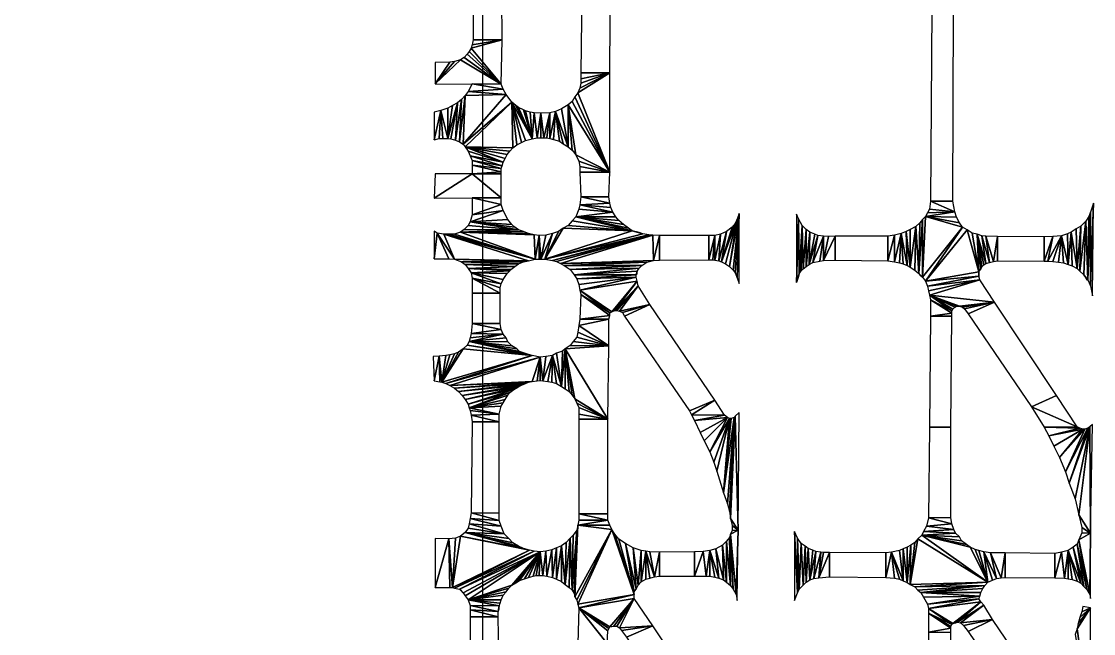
# Model space of a CAD drawing. Extents: x -35426928 to -35396732, y 11996534 to 12011444.
# Drawn here: x -35410660 to -35406244, y 12005782 to 12008304 of the extents above; entities that cross this region are included whole.
import ezdxf

# ---------------------------------------------------------------- set-up
doc = ezdxf.new("R2010")
doc.units = 0

msp = doc.modelspace()

# ---------------------------------------------------------------- linework, layer by layer
at = {"layer": 'mg_to_dxf', "color": 52}
for points in [[(-35408760.1, 12008976.7), (-35414029.9, 12008976.7), (-35414029.9, 12000583), (-35408760.1, 12000583)], [(-35408796, 12008749), (-35408800, 12008228), (-35408680, 12008228), (-35408684, 12008749)], [(-35408348, 12008757), (-35408356, 12008092), (-35408236, 12008092), (-35408232, 12008755)], [(-35406908, 12008753), (-35406916, 12007564), (-35406824, 12007564), (-35406820, 12008753)], [(-35408684, 12008046), (-35408684, 12008046), (-35408680, 12008228), (-35408808, 12008194)], [(-35408808, 12008194), (-35408808, 12008194), (-35408680, 12008228), (-35408804, 12008207)], [(-35408804, 12008207), (-35408804, 12008207), (-35408680, 12008228), (-35408800, 12008228)], [(-35408684, 12008046), (-35408684, 12008046), (-35408824, 12008169), (-35408836, 12008156)], [(-35408684, 12008046), (-35408684, 12008046), (-35408816, 12008180), (-35408824, 12008169)], [(-35408684, 12008046), (-35408684, 12008046), (-35408808, 12008194), (-35408816, 12008180)], [(-35408956, 12008047), (-35408956, 12008047), (-35408852, 12008146), (-35408876, 12008139)], [(-35408956, 12008047), (-35408956, 12008047), (-35408684, 12008046), (-35408852, 12008146)], [(-35408896, 12008136), (-35408896, 12008136), (-35408956, 12008047), (-35408876, 12008139)], [(-35408896, 12008136), (-35408896, 12008136), (-35408956, 12008135), (-35408956, 12008047)], [(-35408852, 12008146), (-35408852, 12008146), (-35408684, 12008046), (-35408836, 12008156)], [(-35408236, 12007683), (-35408236, 12007683), (-35408236, 12008092), (-35408368, 12008010)], [(-35408368, 12008010), (-35408368, 12008010), (-35408236, 12008092), (-35408360, 12008029)], [(-35408360, 12008029), (-35408360, 12008029), (-35408236, 12008092), (-35408356, 12008050)], [(-35408356, 12008067), (-35408356, 12008067), (-35408236, 12008092), (-35408356, 12008092)], [(-35408356, 12008050), (-35408356, 12008050), (-35408236, 12008092), (-35408356, 12008067)], [(-35408676, 12008025), (-35408676, 12008025), (-35408804, 12008047), (-35408820, 12008015)], [(-35408676, 12008025), (-35408676, 12008025), (-35408684, 12008046), (-35408804, 12008047)], [(-35408856, 12007808), (-35408856, 12007808), (-35408840, 12007798), (-35408832, 12007999)], [(-35408848, 12007982), (-35408848, 12007982), (-35408856, 12007808), (-35408832, 12007999)], [(-35408840, 12007798), (-35408840, 12007798), (-35408640, 12007972), (-35408664, 12008003)], [(-35408840, 12007798), (-35408840, 12007798), (-35408664, 12008003), (-35408832, 12007999)], [(-35408832, 12007999), (-35408832, 12007999), (-35408664, 12008003), (-35408820, 12008015)], [(-35408664, 12008003), (-35408664, 12008003), (-35408676, 12008025), (-35408820, 12008015)], [(-35408236, 12007683), (-35408236, 12007683), (-35408380, 12007993), (-35408392, 12007974)], [(-35408236, 12007683), (-35408236, 12007683), (-35408368, 12008010), (-35408380, 12007993)], [(-35408904, 12007822), (-35408904, 12007822), (-35408904, 12007946), (-35408932, 12007937)], [(-35408904, 12007822), (-35408904, 12007822), (-35408864, 12007969), (-35408884, 12007957)], [(-35408904, 12007822), (-35408904, 12007822), (-35408892, 12007821), (-35408864, 12007969)], [(-35408904, 12007822), (-35408904, 12007822), (-35408884, 12007957), (-35408904, 12007946)], [(-35408892, 12007821), (-35408892, 12007821), (-35408872, 12007815), (-35408864, 12007969)], [(-35408872, 12007815), (-35408872, 12007815), (-35408856, 12007808), (-35408848, 12007982)], [(-35408864, 12007969), (-35408864, 12007969), (-35408872, 12007815), (-35408848, 12007982)], [(-35408640, 12007972), (-35408640, 12007972), (-35408840, 12007798), (-35408832, 12007787)], [(-35408640, 12007972), (-35408640, 12007972), (-35408832, 12007787), (-35408636, 12007783)], [(-35408624, 12007957), (-35408624, 12007957), (-35408640, 12007972), (-35408556, 12007821)], [(-35408556, 12007821), (-35408556, 12007821), (-35408640, 12007972)], [(-35408640, 12007972), (-35408640, 12007972), (-35408584, 12007814), (-35408556, 12007821)], [(-35408640, 12007972), (-35408640, 12007972), (-35408600, 12007805), (-35408584, 12007814)], [(-35408640, 12007972), (-35408640, 12007972), (-35408620, 12007795), (-35408600, 12007805)], [(-35408640, 12007972), (-35408640, 12007972), (-35408636, 12007783), (-35408620, 12007795)], [(-35408556, 12007821), (-35408556, 12007821), (-35408612, 12007949), (-35408624, 12007957)], [(-35408556, 12007821), (-35408556, 12007821), (-35408592, 12007940), (-35408612, 12007949)], [(-35408408, 12007788), (-35408408, 12007788), (-35408436, 12007944), (-35408460, 12007933)], [(-35408408, 12007788), (-35408408, 12007788), (-35408408, 12007960), (-35408436, 12007944)], [(-35408236, 12007683), (-35408236, 12007683), (-35408392, 12007974), (-35408408, 12007960)], [(-35408236, 12007683), (-35408236, 12007683), (-35408408, 12007960), (-35408376, 12007754)], [(-35408376, 12007754), (-35408376, 12007754), (-35408408, 12007960), (-35408392, 12007773)], [(-35408392, 12007773), (-35408392, 12007773), (-35408408, 12007960), (-35408408, 12007788)], [(-35408932, 12007937), (-35408932, 12007937), (-35408960, 12007930), (-35408960, 12007816)], [(-35408932, 12007937), (-35408932, 12007937), (-35408960, 12007816), (-35408940, 12007822)], [(-35408924, 12007822), (-35408924, 12007822), (-35408932, 12007937), (-35408940, 12007822)], [(-35408904, 12007822), (-35408904, 12007822), (-35408932, 12007937), (-35408924, 12007822)], [(-35408556, 12007821), (-35408556, 12007821), (-35408584, 12007936), (-35408592, 12007940)], [(-35408556, 12007821), (-35408556, 12007821), (-35408564, 12007930), (-35408584, 12007936)], [(-35408556, 12007821), (-35408556, 12007821), (-35408548, 12007928), (-35408564, 12007930)], [(-35408556, 12007821), (-35408556, 12007821), (-35408536, 12007825), (-35408548, 12007928)], [(-35408536, 12007825), (-35408536, 12007825), (-35408520, 12007926), (-35408548, 12007928)], [(-35408536, 12007825), (-35408536, 12007825), (-35408520, 12007825), (-35408520, 12007926)], [(-35408484, 12007928), (-35408484, 12007928), (-35408520, 12007926), (-35408508, 12007825)], [(-35408508, 12007825), (-35408508, 12007825), (-35408520, 12007926), (-35408520, 12007825)], [(-35408496, 12007825), (-35408496, 12007825), (-35408484, 12007928), (-35408508, 12007825)], [(-35408484, 12007822), (-35408484, 12007822), (-35408484, 12007928), (-35408496, 12007825)], [(-35408460, 12007933), (-35408460, 12007933), (-35408484, 12007822), (-35408468, 12007818)], [(-35408460, 12007933), (-35408460, 12007933), (-35408484, 12007928), (-35408484, 12007822)], [(-35408460, 12007933), (-35408460, 12007933), (-35408468, 12007818), (-35408444, 12007811)], [(-35408408, 12007788), (-35408408, 12007788), (-35408460, 12007933), (-35408428, 12007800)], [(-35408460, 12007933), (-35408460, 12007933), (-35408444, 12007811), (-35408428, 12007800)], [(-35408648, 12007770), (-35408648, 12007770), (-35408636, 12007783), (-35408832, 12007787)], [(-35408660, 12007756), (-35408660, 12007756), (-35408648, 12007770), (-35408832, 12007787)], [(-35408668, 12007740), (-35408668, 12007740), (-35408660, 12007756), (-35408832, 12007787)], [(-35408676, 12007724), (-35408676, 12007724), (-35408668, 12007740), (-35408832, 12007787)], [(-35408820, 12007770), (-35408820, 12007770), (-35408676, 12007724), (-35408832, 12007787)], [(-35408812, 12007750), (-35408812, 12007750), (-35408676, 12007724), (-35408820, 12007770)], [(-35408680, 12007709), (-35408680, 12007709), (-35408812, 12007750), (-35408804, 12007731)], [(-35408680, 12007709), (-35408680, 12007709), (-35408676, 12007724), (-35408812, 12007750)], [(-35408680, 12007709), (-35408680, 12007709), (-35408804, 12007731), (-35408684, 12007698)], [(-35408804, 12007731), (-35408804, 12007731), (-35408804, 12007712), (-35408684, 12007698)], [(-35408236, 12007683), (-35408236, 12007683), (-35408376, 12007754), (-35408364, 12007729)], [(-35408360, 12007706), (-35408360, 12007706), (-35408236, 12007683), (-35408364, 12007729)], [(-35408684, 12007698), (-35408684, 12007698), (-35408804, 12007712), (-35408684, 12007685)], [(-35408804, 12007712), (-35408804, 12007712), (-35408804, 12007676), (-35408684, 12007685)], [(-35408684, 12007685), (-35408684, 12007685), (-35408804, 12007676), (-35408684, 12007676)], [(-35408360, 12007706), (-35408360, 12007706), (-35408360, 12007683), (-35408236, 12007683)], [(-35408360, 12007683), (-35408356, 12007582), (-35408240, 12007581), (-35408236, 12007683)], [(-35408804, 12007676), (-35408804, 12007676), (-35408956, 12007676), (-35408960, 12007576)], [(-35408804, 12007676), (-35408804, 12007676), (-35408960, 12007576), (-35408684, 12007577)], [(-35408804, 12007676), (-35408804, 12007676), (-35408684, 12007577), (-35408684, 12007676)], [(-35408684, 12007550), (-35408684, 12007550), (-35408684, 12007577), (-35408804, 12007577)], [(-35408684, 12007550), (-35408684, 12007550), (-35408804, 12007577), (-35408804, 12007507)], [(-35408676, 12007525), (-35408676, 12007525), (-35408684, 12007550), (-35408804, 12007507)], [(-35408224, 12007518), (-35408224, 12007518), (-35408360, 12007548), (-35408364, 12007531)], [(-35408236, 12007556), (-35408236, 12007556), (-35408356, 12007582), (-35408360, 12007548)], [(-35408232, 12007538), (-35408232, 12007538), (-35408236, 12007556), (-35408360, 12007548)], [(-35408224, 12007518), (-35408224, 12007518), (-35408232, 12007538), (-35408360, 12007548)], [(-35408236, 12007556), (-35408236, 12007556), (-35408240, 12007581), (-35408356, 12007582)], [(-35406816, 12007520), (-35406816, 12007520), (-35406916, 12007564), (-35406920, 12007531)], [(-35406816, 12007520), (-35406816, 12007520), (-35406824, 12007564), (-35406916, 12007564)], [(-35406256, 12007215), (-35406256, 12007215), (-35406248, 12007173), (-35406244, 12007556)], [(-35406256, 12007215), (-35406256, 12007215), (-35406244, 12007556), (-35406256, 12007518)], [(-35408656, 12007488), (-35408656, 12007488), (-35408676, 12007525), (-35408812, 12007479)], [(-35408676, 12007525), (-35408676, 12007525), (-35408804, 12007507), (-35408812, 12007479)], [(-35408224, 12007518), (-35408224, 12007518), (-35408364, 12007531), (-35408376, 12007499)], [(-35408212, 12007499), (-35408212, 12007499), (-35408224, 12007518), (-35408376, 12007499)], [(-35407704, 12007513), (-35407704, 12007513), (-35407712, 12007489), (-35407744, 12007294)], [(-35407704, 12007513), (-35407704, 12007513), (-35407744, 12007294), (-35407728, 12007280)], [(-35407704, 12007513), (-35407704, 12007513), (-35407728, 12007280), (-35407720, 12007268)], [(-35407712, 12007248), (-35407712, 12007248), (-35407704, 12007513), (-35407720, 12007268)], [(-35407712, 12007248), (-35407712, 12007248), (-35407704, 12007225), (-35407704, 12007513)], [(-35407460, 12007491), (-35407460, 12007491), (-35407468, 12007510), (-35407468, 12007229)], [(-35406936, 12007500), (-35406936, 12007500), (-35406808, 12007498), (-35406816, 12007520)], [(-35406936, 12007500), (-35406936, 12007500), (-35406816, 12007520), (-35406928, 12007516)], [(-35406928, 12007516), (-35406928, 12007516), (-35406816, 12007520), (-35406920, 12007531)], [(-35406268, 12007240), (-35406268, 12007240), (-35406256, 12007215), (-35406256, 12007518)], [(-35406268, 12007240), (-35406268, 12007240), (-35406256, 12007518), (-35406264, 12007500)], [(-35408612, 12007445), (-35408612, 12007445), (-35408820, 12007463), (-35408836, 12007447)], [(-35408612, 12007445), (-35408612, 12007445), (-35408812, 12007479), (-35408820, 12007463)], [(-35408640, 12007468), (-35408640, 12007468), (-35408656, 12007488), (-35408812, 12007479)], [(-35408612, 12007445), (-35408612, 12007445), (-35408628, 12007456), (-35408812, 12007479)], [(-35408628, 12007456), (-35408628, 12007456), (-35408640, 12007468), (-35408812, 12007479)], [(-35408428, 12007452), (-35408428, 12007452), (-35408144, 12007442), (-35408408, 12007464)], [(-35408144, 12007442), (-35408144, 12007442), (-35408392, 12007482), (-35408408, 12007464)], [(-35408144, 12007442), (-35408144, 12007442), (-35408376, 12007499), (-35408392, 12007482)], [(-35408144, 12007442), (-35408144, 12007442), (-35408160, 12007452), (-35408376, 12007499)], [(-35408160, 12007452), (-35408160, 12007452), (-35408180, 12007467), (-35408376, 12007499)], [(-35408180, 12007467), (-35408180, 12007467), (-35408200, 12007484), (-35408376, 12007499)], [(-35408200, 12007484), (-35408200, 12007484), (-35408212, 12007499), (-35408376, 12007499)], [(-35407712, 12007489), (-35407712, 12007489), (-35407720, 12007472), (-35407776, 12007314)], [(-35407712, 12007489), (-35407712, 12007489), (-35407776, 12007314), (-35407760, 12007305)], [(-35407720, 12007472), (-35407720, 12007472), (-35407732, 12007456), (-35407776, 12007314)], [(-35407712, 12007489), (-35407712, 12007489), (-35407760, 12007305), (-35407744, 12007294)], [(-35407460, 12007491), (-35407460, 12007491), (-35407468, 12007229), (-35407456, 12007264)], [(-35407444, 12007463), (-35407444, 12007463), (-35407460, 12007491), (-35407456, 12007264)], [(-35407444, 12007463), (-35407444, 12007463), (-35407456, 12007264), (-35407448, 12007276)], [(-35407440, 12007285), (-35407440, 12007285), (-35407444, 12007463), (-35407448, 12007276)], [(-35407428, 12007447), (-35407428, 12007447), (-35407444, 12007463), (-35407440, 12007285)], [(-35407000, 12007292), (-35407000, 12007292), (-35406980, 12007280), (-35406976, 12007459)], [(-35407000, 12007292), (-35407000, 12007292), (-35406976, 12007459), (-35407000, 12007447)], [(-35406980, 12007280), (-35406980, 12007280), (-35406964, 12007266), (-35406976, 12007459)], [(-35406976, 12007459), (-35406976, 12007459), (-35406964, 12007266), (-35406960, 12007474)], [(-35406960, 12007474), (-35406960, 12007474), (-35406964, 12007266), (-35406948, 12007488)], [(-35406964, 12007266), (-35406964, 12007266), (-35406948, 12007250), (-35406948, 12007488)], [(-35406948, 12007488), (-35406948, 12007488), (-35406948, 12007250), (-35406936, 12007500)], [(-35406948, 12007250), (-35406948, 12007250), (-35406784, 12007457), (-35406936, 12007500)], [(-35406936, 12007500), (-35406936, 12007500), (-35406796, 12007474), (-35406808, 12007498)], [(-35406936, 12007500), (-35406936, 12007500), (-35406784, 12007457), (-35406796, 12007474)], [(-35406312, 12007286), (-35406312, 12007286), (-35406296, 12007461), (-35406316, 12007449)], [(-35406312, 12007286), (-35406312, 12007286), (-35406300, 12007275), (-35406296, 12007461)], [(-35406300, 12007275), (-35406300, 12007275), (-35406284, 12007260), (-35406276, 12007481)], [(-35406300, 12007275), (-35406300, 12007275), (-35406276, 12007481), (-35406296, 12007461)], [(-35406284, 12007260), (-35406284, 12007260), (-35406268, 12007240), (-35406276, 12007481)], [(-35406276, 12007481), (-35406276, 12007481), (-35406268, 12007240), (-35406264, 12007500)], [(-35408948, 12007432), (-35408948, 12007432), (-35408960, 12007440), (-35408960, 12007326)], [(-35408948, 12007432), (-35408948, 12007432), (-35408960, 12007326), (-35408900, 12007326)], [(-35408876, 12007324), (-35408876, 12007324), (-35408920, 12007427), (-35408948, 12007432)], [(-35408876, 12007324), (-35408876, 12007324), (-35408948, 12007432), (-35408900, 12007326)], [(-35408572, 12007318), (-35408572, 12007318), (-35408544, 12007324), (-35408920, 12007427)], [(-35408572, 12007318), (-35408572, 12007318), (-35408920, 12007427), (-35408876, 12007324)], [(-35408920, 12007427), (-35408920, 12007427), (-35408544, 12007324), (-35408900, 12007427)], [(-35408544, 12007324), (-35408544, 12007324), (-35408876, 12007428), (-35408900, 12007427)], [(-35408544, 12007324), (-35408544, 12007324), (-35408852, 12007436), (-35408876, 12007428)], [(-35408836, 12007447), (-35408836, 12007447), (-35408852, 12007436), (-35408612, 12007445)], [(-35408592, 12007438), (-35408592, 12007438), (-35408612, 12007445), (-35408852, 12007436)], [(-35408572, 12007431), (-35408572, 12007431), (-35408592, 12007438), (-35408852, 12007436)], [(-35408852, 12007436), (-35408852, 12007436), (-35408544, 12007324), (-35408548, 12007425)], [(-35408548, 12007425), (-35408548, 12007425), (-35408572, 12007431), (-35408852, 12007436)], [(-35408544, 12007324), (-35408544, 12007324), (-35408528, 12007422), (-35408548, 12007425)], [(-35408544, 12007324), (-35408544, 12007324), (-35408528, 12007324), (-35408528, 12007422)], [(-35408500, 12007424), (-35408500, 12007424), (-35408528, 12007422), (-35408520, 12007325)], [(-35408520, 12007325), (-35408520, 12007325), (-35408528, 12007422), (-35408528, 12007324)], [(-35408504, 12007324), (-35408504, 12007324), (-35408472, 12007431), (-35408520, 12007325)], [(-35408520, 12007325), (-35408520, 12007325), (-35408472, 12007431), (-35408500, 12007424)], [(-35408504, 12007324), (-35408504, 12007324), (-35408428, 12007452), (-35408448, 12007439)], [(-35408504, 12007324), (-35408504, 12007324), (-35408144, 12007442), (-35408428, 12007452)], [(-35408100, 12007429), (-35408100, 12007429), (-35408144, 12007442), (-35408504, 12007324)], [(-35408504, 12007324), (-35408504, 12007324), (-35408448, 12007439), (-35408472, 12007431)], [(-35408076, 12007425), (-35408076, 12007425), (-35408100, 12007429), (-35408504, 12007324)], [(-35408076, 12007425), (-35408076, 12007425), (-35408504, 12007324), (-35408472, 12007319)], [(-35408060, 12007424), (-35408060, 12007424), (-35408076, 12007425), (-35408472, 12007319)], [(-35408060, 12007424), (-35408060, 12007424), (-35408472, 12007319), (-35408456, 12007315)], [(-35408440, 12007307), (-35408440, 12007307), (-35408060, 12007424), (-35408456, 12007315)], [(-35408440, 12007307), (-35408440, 12007307), (-35408056, 12007319), (-35408060, 12007424)], [(-35408100, 12007429), (-35408100, 12007429), (-35408116, 12007435), (-35408144, 12007442)], [(-35408056, 12007319), (-35408056, 12007319), (-35408032, 12007422), (-35408060, 12007424)], [(-35408056, 12007319), (-35408056, 12007319), (-35408032, 12007321), (-35408032, 12007422)], [(-35408032, 12007321), (-35407828, 12007322), (-35407828, 12007422), (-35408032, 12007422)], [(-35407804, 12007422), (-35407804, 12007422), (-35407828, 12007422), (-35407828, 12007322)], [(-35407804, 12007422), (-35407804, 12007422), (-35407828, 12007322), (-35407812, 12007322)], [(-35407804, 12007321), (-35407804, 12007321), (-35407804, 12007422), (-35407812, 12007322)], [(-35407788, 12007318), (-35407788, 12007318), (-35407780, 12007428), (-35407804, 12007321)], [(-35407780, 12007428), (-35407780, 12007428), (-35407804, 12007422), (-35407804, 12007321)], [(-35407776, 12007314), (-35407776, 12007314), (-35407756, 12007439), (-35407788, 12007318)], [(-35407756, 12007439), (-35407756, 12007439), (-35407780, 12007428), (-35407788, 12007318)], [(-35407732, 12007456), (-35407732, 12007456), (-35407756, 12007439), (-35407776, 12007314)], [(-35407428, 12007294), (-35407428, 12007294), (-35407428, 12007447), (-35407440, 12007285)], [(-35407412, 12007436), (-35407412, 12007436), (-35407428, 12007447), (-35407428, 12007294)], [(-35407416, 12007303), (-35407416, 12007303), (-35407412, 12007436), (-35407428, 12007294)], [(-35407392, 12007427), (-35407392, 12007427), (-35407412, 12007436), (-35407416, 12007303)], [(-35407380, 12007422), (-35407380, 12007422), (-35407392, 12007427), (-35407416, 12007303)], [(-35407380, 12007422), (-35407380, 12007422), (-35407416, 12007303), (-35407400, 12007311)], [(-35407356, 12007420), (-35407356, 12007420), (-35407380, 12007422), (-35407400, 12007311)], [(-35407356, 12007420), (-35407356, 12007420), (-35407400, 12007311), (-35407372, 12007317)], [(-35407356, 12007319), (-35407356, 12007319), (-35407356, 12007420), (-35407372, 12007317)], [(-35407356, 12007319), (-35407356, 12007319), (-35407336, 12007418), (-35407356, 12007420)], [(-35407356, 12007319), (-35407356, 12007319), (-35407308, 12007321), (-35407308, 12007420)], [(-35407356, 12007319), (-35407356, 12007319), (-35407308, 12007420), (-35407336, 12007418)], [(-35407308, 12007321), (-35407092, 12007318), (-35407092, 12007420), (-35407308, 12007420)], [(-35407064, 12007424), (-35407064, 12007424), (-35407092, 12007420), (-35407092, 12007318)], [(-35407064, 12007424), (-35407064, 12007424), (-35407092, 12007318), (-35407064, 12007314)], [(-35407036, 12007431), (-35407036, 12007431), (-35407064, 12007424), (-35407064, 12007314)], [(-35407036, 12007431), (-35407036, 12007431), (-35407064, 12007314), (-35407044, 12007310)], [(-35407028, 12007305), (-35407028, 12007305), (-35407036, 12007431), (-35407044, 12007310)], [(-35407012, 12007298), (-35407012, 12007298), (-35407016, 12007438), (-35407036, 12007431)], [(-35407028, 12007305), (-35407028, 12007305), (-35407012, 12007298), (-35407036, 12007431)], [(-35407000, 12007292), (-35407000, 12007292), (-35407000, 12007447), (-35407016, 12007438)], [(-35407012, 12007298), (-35407012, 12007298), (-35407000, 12007292), (-35407016, 12007438)], [(-35406948, 12007250), (-35406948, 12007250), (-35406936, 12007234), (-35406784, 12007457)], [(-35406936, 12007234), (-35406936, 12007234), (-35406764, 12007446), (-35406784, 12007457)], [(-35406936, 12007234), (-35406936, 12007234), (-35406716, 12007273), (-35406764, 12007446)], [(-35406764, 12007446), (-35406764, 12007446), (-35406716, 12007273), (-35406744, 12007432)], [(-35406724, 12007427), (-35406724, 12007427), (-35406744, 12007432), (-35406716, 12007273)], [(-35406716, 12007273), (-35406716, 12007273), (-35406708, 12007283), (-35406724, 12007427)], [(-35406708, 12007283), (-35406708, 12007283), (-35406704, 12007293), (-35406724, 12007427)], [(-35406704, 12007293), (-35406704, 12007293), (-35406696, 12007301), (-35406724, 12007427)], [(-35406696, 12007301), (-35406696, 12007301), (-35406688, 12007307), (-35406724, 12007427)], [(-35406688, 12007307), (-35406688, 12007307), (-35406704, 12007421), (-35406724, 12007427)], [(-35406688, 12007307), (-35406688, 12007307), (-35406672, 12007311), (-35406704, 12007421)], [(-35406672, 12007311), (-35406672, 12007311), (-35406688, 12007420), (-35406704, 12007421)], [(-35406672, 12007311), (-35406672, 12007311), (-35406656, 12007315), (-35406688, 12007420)], [(-35406656, 12007315), (-35406656, 12007315), (-35406640, 12007418), (-35406688, 12007420)], [(-35406656, 12007315), (-35406656, 12007315), (-35406640, 12007318), (-35406640, 12007418)], [(-35406448, 12007417), (-35406640, 12007418), (-35406640, 12007318), (-35406448, 12007317)], [(-35406412, 12007418), (-35406412, 12007418), (-35406448, 12007417), (-35406448, 12007317)], [(-35406412, 12007418), (-35406412, 12007418), (-35406448, 12007317), (-35406432, 12007317)], [(-35406376, 12007421), (-35406376, 12007421), (-35406412, 12007418), (-35406432, 12007317)], [(-35406376, 12007421), (-35406376, 12007421), (-35406432, 12007317), (-35406412, 12007315)], [(-35406388, 12007312), (-35406388, 12007312), (-35406376, 12007421), (-35406412, 12007315)], [(-35406388, 12007312), (-35406388, 12007312), (-35406368, 12007310), (-35406376, 12007421)], [(-35406376, 12007421), (-35406376, 12007421), (-35406348, 12007303), (-35406352, 12007429)], [(-35406368, 12007310), (-35406368, 12007310), (-35406348, 12007303), (-35406376, 12007421)], [(-35406348, 12007303), (-35406348, 12007303), (-35406336, 12007436), (-35406352, 12007429)], [(-35406336, 12007436), (-35406336, 12007436), (-35406348, 12007303), (-35406332, 12007297)], [(-35406312, 12007286), (-35406312, 12007286), (-35406316, 12007449), (-35406336, 12007436)], [(-35406332, 12007297), (-35406332, 12007297), (-35406312, 12007286), (-35406336, 12007436)], [(-35408592, 12007314), (-35408592, 12007314), (-35408572, 12007318), (-35408876, 12007324)], [(-35408592, 12007314), (-35408592, 12007314), (-35408876, 12007324), (-35408848, 12007314)], [(-35408612, 12007305), (-35408612, 12007305), (-35408592, 12007314), (-35408848, 12007314)], [(-35408612, 12007305), (-35408612, 12007305), (-35408848, 12007314), (-35408832, 12007303)], [(-35408628, 12007294), (-35408628, 12007294), (-35408612, 12007305), (-35408832, 12007303)], [(-35408628, 12007294), (-35408628, 12007294), (-35408832, 12007303), (-35408820, 12007286)], [(-35408644, 12007282), (-35408644, 12007282), (-35408628, 12007294), (-35408820, 12007286)], [(-35408820, 12007286), (-35408820, 12007286), (-35408648, 12007276), (-35408644, 12007282)], [(-35408648, 12007276), (-35408648, 12007276), (-35408820, 12007286), (-35408808, 12007269)], [(-35408084, 12007312), (-35408084, 12007312), (-35408056, 12007319), (-35408440, 12007307)], [(-35408084, 12007312), (-35408084, 12007312), (-35408440, 12007307), (-35408424, 12007298)], [(-35408104, 12007298), (-35408104, 12007298), (-35408084, 12007312), (-35408424, 12007298)], [(-35408104, 12007298), (-35408104, 12007298), (-35408424, 12007298), (-35408400, 12007282)], [(-35408116, 12007287), (-35408116, 12007287), (-35408104, 12007298), (-35408400, 12007282)], [(-35408116, 12007287), (-35408116, 12007287), (-35408400, 12007282), (-35408384, 12007260)], [(-35408124, 12007275), (-35408124, 12007275), (-35408116, 12007287), (-35408384, 12007260)], [(-35408660, 12007266), (-35408660, 12007266), (-35408648, 12007276), (-35408808, 12007269)], [(-35408660, 12007266), (-35408660, 12007266), (-35408808, 12007269), (-35408676, 12007241)], [(-35408808, 12007269), (-35408808, 12007269), (-35408684, 12007223), (-35408676, 12007241)], [(-35408808, 12007269), (-35408808, 12007269), (-35408804, 12007247), (-35408684, 12007223)], [(-35408684, 12007223), (-35408684, 12007223), (-35408804, 12007247), (-35408688, 12007207)], [(-35408804, 12007247), (-35408804, 12007247), (-35408804, 12007184), (-35408688, 12007184)], [(-35408804, 12007247), (-35408804, 12007247), (-35408688, 12007184), (-35408688, 12007207)], [(-35408384, 12007260), (-35408384, 12007260), (-35408128, 12007260), (-35408124, 12007275)], [(-35408384, 12007260), (-35408384, 12007260), (-35408372, 12007244), (-35408128, 12007260)], [(-35408128, 12007251), (-35408128, 12007251), (-35408128, 12007260), (-35408372, 12007244)], [(-35408364, 12007221), (-35408364, 12007221), (-35408128, 12007251), (-35408372, 12007244)], [(-35408364, 12007221), (-35408364, 12007221), (-35408360, 12007197), (-35408128, 12007251)], [(-35408124, 12007234), (-35408124, 12007234), (-35408128, 12007251), (-35408360, 12007197)], [(-35408124, 12007275), (-35408124, 12007275), (-35408128, 12007260), (-35408124, 12007264)], [(-35407456, 12007264), (-35407456, 12007264), (-35407460, 12007253), (-35407468, 12007229)], [(-35406964, 12007266), (-35406964, 12007266), (-35406960, 12007260), (-35406948, 12007250)], [(-35406716, 12007273), (-35406716, 12007273), (-35406936, 12007234), (-35406716, 12007254)], [(-35406936, 12007234), (-35406936, 12007234), (-35406928, 12007214), (-35406716, 12007254)], [(-35406712, 12007240), (-35406712, 12007240), (-35406716, 12007254), (-35406928, 12007214)], [(-35406712, 12007240), (-35406712, 12007240), (-35406928, 12007214), (-35406924, 12007194)], [(-35406920, 12007176), (-35406920, 12007176), (-35406712, 12007240), (-35406924, 12007194)], [(-35406652, 12007148), (-35406652, 12007148), (-35406712, 12007240), (-35406920, 12007176)], [(-35406716, 12007273), (-35406716, 12007273), (-35406716, 12007262), (-35406716, 12007254)], [(-35406284, 12007260), (-35406284, 12007260), (-35406272, 12007240), (-35406268, 12007240)], [(-35408124, 12007234), (-35408124, 12007234), (-35408360, 12007197), (-35408228, 12007108)], [(-35408228, 12007108), (-35408228, 12007108), (-35408360, 12007197), (-35408236, 12007104)], [(-35408360, 12007197), (-35408360, 12007197), (-35408356, 12007179), (-35408236, 12007104)], [(-35408216, 12007113), (-35408216, 12007113), (-35408124, 12007234), (-35408228, 12007108)], [(-35408120, 12007215), (-35408120, 12007215), (-35408124, 12007234), (-35408216, 12007113)], [(-35408208, 12007113), (-35408208, 12007113), (-35408120, 12007215), (-35408216, 12007113)], [(-35408196, 12007111), (-35408196, 12007111), (-35408120, 12007215), (-35408208, 12007113)], [(-35408072, 12007138), (-35408072, 12007138), (-35408120, 12007215), (-35408196, 12007111)], [(-35408804, 12007184), (-35408804, 12007060), (-35408688, 12007060), (-35408688, 12007184)], [(-35408356, 12007179), (-35408356, 12007179), (-35408360, 12007077), (-35408236, 12007092)], [(-35408236, 12007104), (-35408236, 12007104), (-35408356, 12007179), (-35408236, 12007092)], [(-35406796, 12007131), (-35406796, 12007131), (-35406920, 12007176), (-35406808, 12007131)], [(-35406652, 12007148), (-35406652, 12007148), (-35406920, 12007176), (-35406796, 12007131)], [(-35406920, 12007176), (-35406920, 12007176), (-35406816, 12007127), (-35406808, 12007131)], [(-35406920, 12007176), (-35406920, 12007176), (-35406824, 12007119), (-35406816, 12007127)], [(-35406920, 12007176), (-35406920, 12007176), (-35406828, 12007112), (-35406824, 12007119)], [(-35406920, 12007176), (-35406920, 12007176), (-35406916, 12007157), (-35406828, 12007112)], [(-35406828, 12007112), (-35406828, 12007112), (-35406916, 12007157), (-35406828, 12007102)], [(-35406916, 12007157), (-35406916, 12007157), (-35406916, 12007090), (-35406828, 12007102)], [(-35408184, 12007105), (-35408184, 12007105), (-35408072, 12007138), (-35408196, 12007111)], [(-35408184, 12007105), (-35408184, 12007105), (-35408176, 12007090), (-35408072, 12007138)], [(-35407804, 12006744), (-35408072, 12007138), (-35408176, 12007090), (-35407908, 12006700)], [(-35406652, 12007148), (-35406652, 12007148), (-35406796, 12007131), (-35406784, 12007127)], [(-35406776, 12007120), (-35406776, 12007120), (-35406652, 12007148), (-35406784, 12007127)], [(-35406776, 12007120), (-35406776, 12007120), (-35406760, 12007099), (-35406652, 12007148)], [(-35406760, 12007099), (-35406500, 12006717), (-35406396, 12006763), (-35406652, 12007148)], [(-35408684, 12007035), (-35408684, 12007035), (-35408804, 12007060), (-35408808, 12007019)], [(-35408684, 12007035), (-35408684, 12007035), (-35408688, 12007060), (-35408804, 12007060)], [(-35408364, 12007052), (-35408364, 12007052), (-35408240, 12007077), (-35408360, 12007077)], [(-35408240, 12006967), (-35408240, 12006967), (-35408240, 12007077), (-35408364, 12007052)], [(-35408236, 12007092), (-35408236, 12007092), (-35408360, 12007077), (-35408240, 12007077)], [(-35406916, 12007090), (-35406920, 12006633), (-35406832, 12006633), (-35406828, 12007090)], [(-35406828, 12007102), (-35406828, 12007102), (-35406916, 12007090), (-35406828, 12007090)], [(-35408816, 12006985), (-35408816, 12006985), (-35408664, 12007001), (-35408676, 12007016)], [(-35408816, 12006985), (-35408816, 12006985), (-35408676, 12007016), (-35408812, 12007001)], [(-35408676, 12007016), (-35408676, 12007016), (-35408808, 12007019), (-35408812, 12007001)], [(-35408676, 12007016), (-35408676, 12007016), (-35408684, 12007035), (-35408808, 12007019)], [(-35408240, 12006967), (-35408240, 12006967), (-35408368, 12007024), (-35408372, 12007003)], [(-35408240, 12006967), (-35408240, 12006967), (-35408364, 12007052), (-35408368, 12007024)], [(-35408572, 12006932), (-35408572, 12006932), (-35408816, 12006985), (-35408824, 12006971)], [(-35408656, 12006984), (-35408656, 12006984), (-35408664, 12007001), (-35408816, 12006985)], [(-35408572, 12006932), (-35408572, 12006932), (-35408588, 12006937), (-35408816, 12006985)], [(-35408588, 12006937), (-35408588, 12006937), (-35408608, 12006945), (-35408816, 12006985)], [(-35408608, 12006945), (-35408608, 12006945), (-35408620, 12006955), (-35408816, 12006985)], [(-35408620, 12006955), (-35408620, 12006955), (-35408640, 12006967), (-35408816, 12006985)], [(-35408640, 12006967), (-35408640, 12006967), (-35408656, 12006984), (-35408816, 12006985)], [(-35408388, 12006985), (-35408388, 12006985), (-35408400, 12006969), (-35408240, 12006967)], [(-35408388, 12006985), (-35408388, 12006985), (-35408240, 12006967), (-35408372, 12007003)], [(-35408928, 12006818), (-35408928, 12006818), (-35408912, 12006928), (-35408940, 12006925)], [(-35408928, 12006818), (-35408928, 12006818), (-35408840, 12006955), (-35408860, 12006942)], [(-35408928, 12006818), (-35408928, 12006818), (-35408556, 12006928), (-35408840, 12006955)], [(-35408928, 12006818), (-35408928, 12006818), (-35408860, 12006942), (-35408876, 12006935)], [(-35408928, 12006818), (-35408928, 12006818), (-35408876, 12006935), (-35408896, 12006931)], [(-35408928, 12006818), (-35408928, 12006818), (-35408896, 12006931), (-35408912, 12006928)], [(-35408912, 12006813), (-35408912, 12006813), (-35408556, 12006928), (-35408928, 12006818)], [(-35408912, 12006813), (-35408912, 12006813), (-35408524, 12006921), (-35408556, 12006928)], [(-35408840, 12006955), (-35408840, 12006955), (-35408556, 12006928), (-35408824, 12006971)], [(-35408556, 12006928), (-35408556, 12006928), (-35408572, 12006932), (-35408824, 12006971)], [(-35408472, 12006928), (-35408472, 12006928), (-35408500, 12006924), (-35408512, 12006824)], [(-35408472, 12006928), (-35408472, 12006928), (-35408512, 12006824), (-35408492, 12006821)], [(-35408472, 12006928), (-35408472, 12006928), (-35408492, 12006821), (-35408476, 12006818)], [(-35408472, 12006928), (-35408472, 12006928), (-35408476, 12006818), (-35408456, 12006813)], [(-35408436, 12006800), (-35408436, 12006800), (-35408456, 12006937), (-35408472, 12006928)], [(-35408472, 12006928), (-35408472, 12006928), (-35408456, 12006813), (-35408436, 12006800)], [(-35408436, 12006800), (-35408436, 12006800), (-35408432, 12006946), (-35408456, 12006937)], [(-35408420, 12006955), (-35408420, 12006955), (-35408436, 12006800), (-35408420, 12006790)], [(-35408436, 12006800), (-35408436, 12006800), (-35408420, 12006955), (-35408432, 12006946)], [(-35408420, 12006955), (-35408420, 12006955), (-35408240, 12006967), (-35408400, 12006969)], [(-35408244, 12006665), (-35408244, 12006665), (-35408240, 12006967), (-35408420, 12006955)], [(-35408244, 12006665), (-35408244, 12006665), (-35408420, 12006955), (-35408380, 12006749)], [(-35408392, 12006764), (-35408392, 12006764), (-35408420, 12006955), (-35408404, 12006779)], [(-35408380, 12006749), (-35408380, 12006749), (-35408420, 12006955), (-35408392, 12006764)], [(-35408420, 12006955), (-35408420, 12006955), (-35408420, 12006790), (-35408404, 12006779)], [(-35408940, 12006925), (-35408940, 12006925), (-35408964, 12006924), (-35408960, 12006824)], [(-35408940, 12006925), (-35408940, 12006925), (-35408960, 12006824), (-35408936, 12006820)], [(-35408928, 12006818), (-35408928, 12006818), (-35408940, 12006925), (-35408936, 12006820)], [(-35408896, 12006804), (-35408896, 12006804), (-35408524, 12006921), (-35408912, 12006813)], [(-35408556, 12006821), (-35408556, 12006821), (-35408524, 12006921), (-35408896, 12006804)], [(-35408556, 12006821), (-35408556, 12006821), (-35408536, 12006824), (-35408524, 12006921)], [(-35408536, 12006824), (-35408536, 12006824), (-35408524, 12006825), (-35408524, 12006921)], [(-35408500, 12006924), (-35408500, 12006924), (-35408524, 12006921), (-35408512, 12006824)], [(-35408512, 12006824), (-35408512, 12006824), (-35408524, 12006921), (-35408524, 12006825)], [(-35408572, 12006818), (-35408572, 12006818), (-35408556, 12006821), (-35408896, 12006804)], [(-35408572, 12006818), (-35408572, 12006818), (-35408896, 12006804), (-35408876, 12006793)], [(-35408584, 12006813), (-35408584, 12006813), (-35408572, 12006818), (-35408876, 12006793)], [(-35408584, 12006813), (-35408584, 12006813), (-35408876, 12006793), (-35408860, 12006779)], [(-35408600, 12006806), (-35408600, 12006806), (-35408584, 12006813), (-35408860, 12006779)], [(-35408600, 12006806), (-35408600, 12006806), (-35408860, 12006779), (-35408844, 12006763)], [(-35408616, 12006797), (-35408616, 12006797), (-35408600, 12006806), (-35408844, 12006763)], [(-35408616, 12006797), (-35408616, 12006797), (-35408844, 12006763), (-35408832, 12006746)], [(-35408632, 12006788), (-35408632, 12006788), (-35408616, 12006797), (-35408832, 12006746)], [(-35408632, 12006788), (-35408632, 12006788), (-35408832, 12006746), (-35408820, 12006728)], [(-35408648, 12006776), (-35408648, 12006776), (-35408632, 12006788), (-35408820, 12006728)], [(-35408648, 12006776), (-35408648, 12006776), (-35408820, 12006728), (-35408816, 12006712)], [(-35408656, 12006764), (-35408656, 12006764), (-35408648, 12006776), (-35408816, 12006712)], [(-35408656, 12006764), (-35408656, 12006764), (-35408816, 12006712), (-35408668, 12006747)], [(-35406312, 12006634), (-35406312, 12006634), (-35406396, 12006763), (-35406500, 12006717)], [(-35408816, 12006712), (-35408816, 12006712), (-35408676, 12006733), (-35408668, 12006747)], [(-35408816, 12006712), (-35408816, 12006712), (-35408684, 12006719), (-35408676, 12006733)], [(-35408816, 12006712), (-35408816, 12006712), (-35408692, 12006686), (-35408684, 12006719)], [(-35408816, 12006712), (-35408816, 12006712), (-35408812, 12006701), (-35408692, 12006686)], [(-35408244, 12006665), (-35408244, 12006665), (-35408380, 12006749), (-35408372, 12006732)], [(-35408244, 12006665), (-35408244, 12006665), (-35408372, 12006732), (-35408364, 12006714)], [(-35408364, 12006686), (-35408364, 12006686), (-35408244, 12006665), (-35408364, 12006714)], [(-35407900, 12006683), (-35407900, 12006683), (-35407804, 12006744), (-35407908, 12006700)], [(-35407764, 12006682), (-35407764, 12006682), (-35407804, 12006744), (-35407900, 12006683)], [(-35406312, 12006634), (-35406312, 12006634), (-35406500, 12006717), (-35406448, 12006633)], [(-35408692, 12006686), (-35408692, 12006686), (-35408812, 12006701), (-35408808, 12006682)], [(-35408808, 12006682), (-35408808, 12006682), (-35408692, 12006655), (-35408692, 12006686)], [(-35408808, 12006682), (-35408808, 12006682), (-35408804, 12006655), (-35408692, 12006655)], [(-35408364, 12006686), (-35408364, 12006686), (-35408364, 12006665), (-35408244, 12006665)], [(-35408364, 12006665), (-35408364, 12006275), (-35408244, 12006275), (-35408244, 12006665)], [(-35407888, 12006660), (-35407888, 12006660), (-35407764, 12006682), (-35407900, 12006683)], [(-35407752, 12006673), (-35407752, 12006673), (-35407764, 12006682), (-35407888, 12006660)], [(-35407752, 12006673), (-35407752, 12006673), (-35407888, 12006660), (-35407864, 12006611)], [(-35407848, 12006577), (-35407848, 12006577), (-35407752, 12006673), (-35407864, 12006611)], [(-35407824, 12006531), (-35407824, 12006531), (-35407752, 12006673), (-35407848, 12006577)], [(-35407824, 12006531), (-35407824, 12006531), (-35407744, 12006669), (-35407752, 12006673)], [(-35407824, 12006531), (-35407824, 12006531), (-35407808, 12006488), (-35407744, 12006669)], [(-35407808, 12006488), (-35407808, 12006488), (-35407796, 12006452), (-35407744, 12006669)], [(-35407796, 12006452), (-35407796, 12006452), (-35407768, 12006362), (-35407744, 12006669)], [(-35407724, 12006672), (-35407724, 12006672), (-35407768, 12006362), (-35407752, 12006317)], [(-35407768, 12006362), (-35407768, 12006362), (-35407724, 12006672), (-35407736, 12006669)], [(-35407744, 12006669), (-35407744, 12006669), (-35407768, 12006362), (-35407736, 12006669)], [(-35407752, 12006317), (-35407752, 12006317), (-35407744, 12006286), (-35407724, 12006672)], [(-35407744, 12006286), (-35407744, 12006286), (-35407740, 12006256), (-35407724, 12006672)], [(-35407724, 12006672), (-35407724, 12006672), (-35407740, 12006256), (-35407720, 12006678)], [(-35407740, 12006256), (-35407740, 12006256), (-35407708, 12006209), (-35407720, 12006678)], [(-35407720, 12006678), (-35407720, 12006678), (-35407708, 12006209), (-35407704, 12006693)], [(-35408804, 12006655), (-35408808, 12006280), (-35408692, 12006278), (-35408692, 12006655)], [(-35406920, 12006633), (-35406924, 12006259), (-35406832, 12006260), (-35406832, 12006633)], [(-35406300, 12006628), (-35406300, 12006628), (-35406312, 12006634), (-35406448, 12006633)], [(-35406300, 12006628), (-35406300, 12006628), (-35406448, 12006633), (-35406428, 12006597)], [(-35406288, 12006625), (-35406288, 12006625), (-35406300, 12006628), (-35406428, 12006597)], [(-35406288, 12006625), (-35406288, 12006625), (-35406428, 12006597), (-35406408, 12006555)], [(-35406288, 12006625), (-35406288, 12006625), (-35406408, 12006555), (-35406384, 12006508)], [(-35406280, 12006625), (-35406280, 12006625), (-35406288, 12006625), (-35406384, 12006508)], [(-35406280, 12006625), (-35406280, 12006625), (-35406384, 12006508), (-35406360, 12006449)], [(-35406268, 12006628), (-35406268, 12006628), (-35406280, 12006625), (-35406360, 12006449)], [(-35406268, 12006628), (-35406268, 12006628), (-35406360, 12006449), (-35406344, 12006402)], [(-35406260, 12006634), (-35406260, 12006634), (-35406268, 12006628), (-35406344, 12006402)], [(-35406260, 12006634), (-35406260, 12006634), (-35406344, 12006402), (-35406320, 12006338)], [(-35406304, 12006271), (-35406304, 12006271), (-35406260, 12006634), (-35406320, 12006338)], [(-35406256, 12006196), (-35406256, 12006196), (-35406260, 12006634), (-35406304, 12006271)], [(-35406256, 12006196), (-35406256, 12006196), (-35406248, 12006644), (-35406260, 12006634)], [(-35408692, 12006248), (-35408692, 12006248), (-35408808, 12006280), (-35408812, 12006256)], [(-35408692, 12006248), (-35408692, 12006248), (-35408692, 12006278), (-35408808, 12006280)], [(-35408244, 12006249), (-35408244, 12006249), (-35408244, 12006275), (-35408364, 12006275)], [(-35408244, 12006249), (-35408244, 12006249), (-35408364, 12006275), (-35408364, 12006250)], [(-35406292, 12006220), (-35406292, 12006220), (-35406256, 12006196), (-35406304, 12006271)], [(-35408672, 12006193), (-35408672, 12006193), (-35408816, 12006234), (-35408820, 12006217)], [(-35408684, 12006225), (-35408684, 12006225), (-35408812, 12006256), (-35408816, 12006234)], [(-35408672, 12006193), (-35408672, 12006193), (-35408684, 12006225), (-35408816, 12006234)], [(-35408684, 12006225), (-35408684, 12006225), (-35408692, 12006248), (-35408812, 12006256)], [(-35408372, 12006209), (-35408372, 12006209), (-35408380, 12005934), (-35408368, 12006229)], [(-35408380, 12005934), (-35408380, 12005934), (-35408228, 12006211), (-35408368, 12006229)], [(-35408368, 12006229), (-35408368, 12006229), (-35408244, 12006249), (-35408364, 12006250)], [(-35408368, 12006229), (-35408368, 12006229), (-35408236, 12006229), (-35408244, 12006249)], [(-35408368, 12006229), (-35408368, 12006229), (-35408228, 12006211), (-35408236, 12006229)], [(-35407708, 12006209), (-35407708, 12006209), (-35407740, 12006256), (-35407732, 12006228)], [(-35407732, 12006228), (-35407732, 12006228), (-35407732, 12006207), (-35407708, 12006209)], [(-35406820, 12006211), (-35406820, 12006211), (-35406932, 12006225), (-35406944, 12006203)], [(-35406828, 12006235), (-35406828, 12006235), (-35406924, 12006259), (-35406932, 12006225)], [(-35406820, 12006211), (-35406820, 12006211), (-35406828, 12006235), (-35406932, 12006225)], [(-35406828, 12006235), (-35406828, 12006235), (-35406832, 12006260), (-35406924, 12006259)], [(-35408568, 12006126), (-35408568, 12006126), (-35408852, 12006183), (-35408884, 12005972)], [(-35408884, 12005972), (-35408884, 12005972), (-35408852, 12006183), (-35408872, 12006175)], [(-35408592, 12006133), (-35408592, 12006133), (-35408832, 12006199), (-35408852, 12006183)], [(-35408568, 12006126), (-35408568, 12006126), (-35408592, 12006133), (-35408852, 12006183)], [(-35408832, 12006199), (-35408832, 12006199), (-35408672, 12006193), (-35408820, 12006217)], [(-35408592, 12006133), (-35408592, 12006133), (-35408612, 12006142), (-35408832, 12006199)], [(-35408612, 12006142), (-35408612, 12006142), (-35408636, 12006156), (-35408832, 12006199)], [(-35408832, 12006199), (-35408832, 12006199), (-35408652, 12006174), (-35408672, 12006193)], [(-35408636, 12006156), (-35408636, 12006156), (-35408652, 12006174), (-35408832, 12006199)], [(-35408400, 12006175), (-35408400, 12006175), (-35408392, 12005961), (-35408388, 12006188)], [(-35408392, 12005961), (-35408392, 12005961), (-35408384, 12005948), (-35408372, 12006209)], [(-35408392, 12005961), (-35408392, 12005961), (-35408372, 12006209), (-35408388, 12006188)], [(-35408384, 12005948), (-35408384, 12005948), (-35408380, 12005934), (-35408372, 12006209)], [(-35408380, 12005934), (-35408380, 12005934), (-35408372, 12005920), (-35408228, 12006211)], [(-35408372, 12005920), (-35408372, 12005920), (-35408368, 12005904), (-35408228, 12006211)], [(-35408228, 12006211), (-35408228, 12006211), (-35408368, 12005904), (-35408136, 12005943)], [(-35408228, 12006211), (-35408228, 12006211), (-35408136, 12005943), (-35408216, 12006192)], [(-35408136, 12005943), (-35408136, 12005943), (-35408200, 12006171), (-35408216, 12006192)], [(-35407740, 12005980), (-35407740, 12005980), (-35407744, 12006178), (-35407756, 12006163)], [(-35407728, 12005966), (-35407728, 12005966), (-35407740, 12006192), (-35407744, 12006178)], [(-35407740, 12005980), (-35407740, 12005980), (-35407728, 12005966), (-35407744, 12006178)], [(-35407716, 12005944), (-35407716, 12005944), (-35407708, 12006209), (-35407740, 12006192)], [(-35407740, 12006192), (-35407740, 12006192), (-35407708, 12006209), (-35407732, 12006207)], [(-35407728, 12005966), (-35407728, 12005966), (-35407716, 12005944), (-35407740, 12006192)], [(-35407716, 12005944), (-35407716, 12005944), (-35407712, 12005919), (-35407708, 12006209)], [(-35407464, 12005950), (-35407464, 12005950), (-35407476, 12006203), (-35407476, 12005918)], [(-35407464, 12006175), (-35407464, 12006175), (-35407476, 12006203), (-35407464, 12005950)], [(-35406968, 12006172), (-35406968, 12006172), (-35406680, 12005994), (-35406952, 12006188)], [(-35406944, 12006203), (-35406944, 12006203), (-35406952, 12006188), (-35406812, 12006196)], [(-35406812, 12006196), (-35406812, 12006196), (-35406952, 12006188), (-35406796, 12006181)], [(-35406952, 12006188), (-35406952, 12006188), (-35406680, 12005994), (-35406752, 12006139)], [(-35406796, 12006181), (-35406796, 12006181), (-35406952, 12006188), (-35406788, 12006164)], [(-35406768, 12006150), (-35406768, 12006150), (-35406952, 12006188), (-35406752, 12006139)], [(-35406788, 12006164), (-35406788, 12006164), (-35406952, 12006188), (-35406768, 12006150)], [(-35406812, 12006196), (-35406812, 12006196), (-35406820, 12006211), (-35406944, 12006203)], [(-35406304, 12006168), (-35406304, 12006168), (-35406256, 12006196), (-35406292, 12006197)], [(-35406260, 12005943), (-35406260, 12005943), (-35406256, 12006196), (-35406304, 12006168)], [(-35406292, 12006220), (-35406292, 12006220), (-35406292, 12006197), (-35406256, 12006196)], [(-35406260, 12005943), (-35406260, 12005943), (-35406256, 12005927), (-35406256, 12006196)], [(-35408900, 12006172), (-35408900, 12006172), (-35408956, 12006174), (-35408956, 12005972)], [(-35408900, 12006172), (-35408900, 12006172), (-35408956, 12005972), (-35408896, 12005972)], [(-35408884, 12005972), (-35408884, 12005972), (-35408872, 12006175), (-35408900, 12006172)], [(-35408884, 12005972), (-35408884, 12005972), (-35408900, 12006172), (-35408896, 12005972)], [(-35408472, 12006014), (-35408472, 12006014), (-35408456, 12006135), (-35408476, 12006128)], [(-35408472, 12006014), (-35408472, 12006014), (-35408456, 12006007), (-35408456, 12006135)], [(-35408456, 12006007), (-35408456, 12006007), (-35408436, 12005997), (-35408436, 12006144)], [(-35408456, 12006007), (-35408456, 12006007), (-35408436, 12006144), (-35408456, 12006135)], [(-35408436, 12006144), (-35408436, 12006144), (-35408420, 12005984), (-35408416, 12006158)], [(-35408436, 12005997), (-35408436, 12005997), (-35408420, 12005984), (-35408436, 12006144)], [(-35408420, 12005984), (-35408420, 12005984), (-35408404, 12005972), (-35408400, 12006175)], [(-35408420, 12005984), (-35408420, 12005984), (-35408400, 12006175), (-35408416, 12006158)], [(-35408404, 12005972), (-35408404, 12005972), (-35408392, 12005961), (-35408400, 12006175)], [(-35408136, 12005943), (-35408136, 12005943), (-35408172, 12006153), (-35408200, 12006171)], [(-35408136, 12005943), (-35408136, 12005943), (-35408136, 12005955), (-35408172, 12006153)], [(-35408136, 12005955), (-35408136, 12005955), (-35408128, 12005966), (-35408172, 12006153)], [(-35408128, 12005966), (-35408128, 12005966), (-35408140, 12006135), (-35408172, 12006153)], [(-35408128, 12005966), (-35408128, 12005966), (-35408120, 12005982), (-35408140, 12006135)], [(-35408120, 12005982), (-35408120, 12005982), (-35408108, 12006125), (-35408140, 12006135)], [(-35407768, 12006004), (-35407768, 12006004), (-35407772, 12006146), (-35407800, 12006131)], [(-35407756, 12005994), (-35407756, 12005994), (-35407756, 12006163), (-35407772, 12006146)], [(-35407768, 12006004), (-35407768, 12006004), (-35407756, 12005994), (-35407772, 12006146)], [(-35407756, 12005994), (-35407756, 12005994), (-35407740, 12005980), (-35407756, 12006163)], [(-35407456, 12005966), (-35407456, 12005966), (-35407464, 12006175), (-35407464, 12005950)], [(-35407448, 12006154), (-35407448, 12006154), (-35407464, 12006175), (-35407456, 12005966)], [(-35407440, 12005982), (-35407440, 12005982), (-35407448, 12006154), (-35407456, 12005966)], [(-35407432, 12006142), (-35407432, 12006142), (-35407448, 12006154), (-35407440, 12005982)], [(-35407428, 12005994), (-35407428, 12005994), (-35407432, 12006142), (-35407440, 12005982)], [(-35407420, 12006133), (-35407420, 12006133), (-35407432, 12006142), (-35407428, 12005994)], [(-35407412, 12006004), (-35407412, 12006004), (-35407420, 12006133), (-35407428, 12005994)], [(-35407400, 12006126), (-35407400, 12006126), (-35407420, 12006133), (-35407412, 12006004)], [(-35407012, 12006138), (-35407012, 12006138), (-35407028, 12006131), (-35407012, 12005993)], [(-35407012, 12005993), (-35407012, 12005993), (-35406996, 12006146), (-35407012, 12006138)], [(-35407012, 12005993), (-35407012, 12005993), (-35407000, 12005984), (-35406996, 12006146)], [(-35407000, 12005984), (-35407000, 12005984), (-35406680, 12005994), (-35406968, 12006172)], [(-35406980, 12006158), (-35406980, 12006158), (-35407000, 12005984), (-35406968, 12006172)], [(-35406996, 12006146), (-35406996, 12006146), (-35407000, 12005984), (-35406980, 12006158)], [(-35406752, 12006139), (-35406752, 12006139), (-35406680, 12005994), (-35406732, 12006129)], [(-35406296, 12005990), (-35406296, 12005990), (-35406328, 12006138), (-35406348, 12006125)], [(-35406284, 12005977), (-35406284, 12005977), (-35406312, 12006151), (-35406328, 12006138)], [(-35406296, 12005990), (-35406296, 12005990), (-35406284, 12005977), (-35406328, 12006138)], [(-35406272, 12005964), (-35406272, 12005964), (-35406304, 12006168), (-35406312, 12006151)], [(-35406284, 12005977), (-35406284, 12005977), (-35406272, 12005964), (-35406312, 12006151)], [(-35406272, 12005964), (-35406272, 12005964), (-35406260, 12005943), (-35406304, 12006168)], [(-35408876, 12005969), (-35408876, 12005969), (-35408568, 12006126), (-35408884, 12005972)], [(-35408548, 12006122), (-35408548, 12006122), (-35408568, 12006126), (-35408876, 12005969)], [(-35408856, 12005965), (-35408856, 12005965), (-35408548, 12006122), (-35408876, 12005969)], [(-35408524, 12006119), (-35408524, 12006119), (-35408548, 12006122), (-35408856, 12005965)], [(-35408524, 12006119), (-35408524, 12006119), (-35408856, 12005965), (-35408840, 12005950)], [(-35408524, 12006119), (-35408524, 12006119), (-35408840, 12005950), (-35408832, 12005938)], [(-35408524, 12006119), (-35408524, 12006119), (-35408832, 12005938), (-35408820, 12005922)], [(-35408524, 12006119), (-35408524, 12006119), (-35408820, 12005922), (-35408640, 12005982)], [(-35408524, 12006119), (-35408524, 12006119), (-35408640, 12005982), (-35408624, 12005991)], [(-35408524, 12006119), (-35408524, 12006119), (-35408624, 12005991), (-35408608, 12006001)], [(-35408524, 12006119), (-35408524, 12006119), (-35408608, 12006001), (-35408588, 12006008)], [(-35408524, 12006119), (-35408524, 12006119), (-35408588, 12006008), (-35408572, 12006014)], [(-35408524, 12006119), (-35408524, 12006119), (-35408572, 12006014), (-35408552, 12006019)], [(-35408540, 12006021), (-35408540, 12006021), (-35408524, 12006119), (-35408552, 12006019)], [(-35408540, 12006021), (-35408540, 12006021), (-35408528, 12006022), (-35408524, 12006119)], [(-35408512, 12006022), (-35408512, 12006022), (-35408524, 12006119), (-35408528, 12006022)], [(-35408500, 12006122), (-35408500, 12006122), (-35408524, 12006119), (-35408512, 12006022)], [(-35408496, 12006019), (-35408496, 12006019), (-35408500, 12006122), (-35408512, 12006022)], [(-35408496, 12006019), (-35408496, 12006019), (-35408476, 12006128), (-35408500, 12006122)], [(-35408496, 12006019), (-35408496, 12006019), (-35408472, 12006014), (-35408476, 12006128)], [(-35408120, 12005982), (-35408120, 12005982), (-35408108, 12005996), (-35408108, 12006125)], [(-35408108, 12005996), (-35408108, 12005996), (-35408088, 12006122), (-35408108, 12006125)], [(-35408108, 12005996), (-35408108, 12005996), (-35408088, 12006007), (-35408088, 12006122)], [(-35408088, 12006122), (-35408088, 12006122), (-35408072, 12006011), (-35408052, 12006016)], [(-35408088, 12006007), (-35408088, 12006007), (-35408072, 12006011), (-35408088, 12006122)], [(-35408088, 12006122), (-35408088, 12006122), (-35408052, 12006016), (-35408072, 12006119)], [(-35408052, 12006016), (-35408052, 12006016), (-35408032, 12006118), (-35408072, 12006119)], [(-35408052, 12006016), (-35408052, 12006016), (-35408032, 12006019), (-35408032, 12006118)], [(-35407888, 12006119), (-35408032, 12006118), (-35408032, 12006019), (-35407888, 12006019)], [(-35407852, 12006121), (-35407852, 12006121), (-35407888, 12006119), (-35407888, 12006019)], [(-35407852, 12006121), (-35407852, 12006121), (-35407888, 12006019), (-35407840, 12006019)], [(-35407824, 12006125), (-35407824, 12006125), (-35407852, 12006121), (-35407840, 12006019)], [(-35407824, 12006125), (-35407824, 12006125), (-35407840, 12006019), (-35407824, 12006019)], [(-35407788, 12006011), (-35407788, 12006011), (-35407800, 12006131), (-35407824, 12006125)], [(-35407804, 12006015), (-35407804, 12006015), (-35407824, 12006125), (-35407824, 12006019)], [(-35407804, 12006015), (-35407804, 12006015), (-35407788, 12006011), (-35407824, 12006125)], [(-35407788, 12006011), (-35407788, 12006011), (-35407768, 12006004), (-35407800, 12006131)], [(-35407388, 12006121), (-35407388, 12006121), (-35407400, 12006126), (-35407412, 12006004)], [(-35407388, 12006121), (-35407388, 12006121), (-35407412, 12006004), (-35407396, 12006009)], [(-35407368, 12006118), (-35407368, 12006118), (-35407388, 12006121), (-35407396, 12006009)], [(-35407368, 12006118), (-35407368, 12006118), (-35407396, 12006009), (-35407376, 12006012)], [(-35407368, 12006118), (-35407368, 12006118), (-35407376, 12006012), (-35407356, 12006117)], [(-35407376, 12006012), (-35407376, 12006012), (-35407332, 12006016), (-35407332, 12006117)], [(-35407376, 12006012), (-35407376, 12006012), (-35407332, 12006117), (-35407356, 12006117)], [(-35407332, 12006016), (-35407100, 12006014), (-35407100, 12006115), (-35407332, 12006117)], [(-35407076, 12006118), (-35407076, 12006118), (-35407100, 12006115), (-35407100, 12006014)], [(-35407076, 12006118), (-35407076, 12006118), (-35407100, 12006014), (-35407064, 12006011)], [(-35407028, 12006000), (-35407028, 12006000), (-35407044, 12006125), (-35407076, 12006118)], [(-35407028, 12006000), (-35407028, 12006000), (-35407076, 12006118), (-35407044, 12006007)], [(-35407044, 12006007), (-35407044, 12006007), (-35407076, 12006118), (-35407064, 12006011)], [(-35407028, 12006000), (-35407028, 12006000), (-35407028, 12006131), (-35407044, 12006125)], [(-35407028, 12006000), (-35407028, 12006000), (-35407012, 12005993), (-35407028, 12006131)], [(-35406680, 12005994), (-35406680, 12005994), (-35406716, 12006124), (-35406732, 12006129)], [(-35406680, 12005994), (-35406680, 12005994), (-35406696, 12006119), (-35406716, 12006124)], [(-35406680, 12005994), (-35406680, 12005994), (-35406660, 12006003), (-35406696, 12006119)], [(-35406660, 12006003), (-35406660, 12006003), (-35406644, 12006009), (-35406696, 12006119)], [(-35406644, 12006009), (-35406644, 12006009), (-35406668, 12006115), (-35406696, 12006119)], [(-35406644, 12006009), (-35406644, 12006009), (-35406624, 12006012), (-35406668, 12006115)], [(-35406624, 12006012), (-35406624, 12006012), (-35406608, 12006115), (-35406668, 12006115)], [(-35406624, 12006012), (-35406624, 12006012), (-35406608, 12006014), (-35406608, 12006115)], [(-35406404, 12006112), (-35406608, 12006115), (-35406608, 12006014), (-35406404, 12006012)], [(-35406376, 12006118), (-35406376, 12006118), (-35406404, 12006112), (-35406404, 12006012)], [(-35406376, 12006118), (-35406376, 12006118), (-35406404, 12006012), (-35406364, 12006011)], [(-35406348, 12006125), (-35406348, 12006125), (-35406376, 12006118), (-35406364, 12006011)], [(-35406348, 12006125), (-35406348, 12006125), (-35406364, 12006011), (-35406348, 12006008)], [(-35406312, 12005998), (-35406312, 12005998), (-35406348, 12006125), (-35406332, 12006005)], [(-35406312, 12005998), (-35406312, 12005998), (-35406296, 12005990), (-35406348, 12006125)], [(-35406348, 12006125), (-35406348, 12006125), (-35406348, 12006008), (-35406332, 12006005)], [(-35408856, 12005965), (-35408856, 12005965), (-35408840, 12005950), (-35408848, 12005958)], [(-35408640, 12005982), (-35408640, 12005982), (-35408820, 12005922), (-35408652, 12005970)], [(-35408820, 12005922), (-35408820, 12005922), (-35408664, 12005955), (-35408652, 12005970)], [(-35407000, 12005984), (-35407000, 12005984), (-35406980, 12005975), (-35406680, 12005994)], [(-35406692, 12005980), (-35406692, 12005980), (-35406680, 12005994), (-35406980, 12005975)], [(-35406692, 12005980), (-35406692, 12005980), (-35406980, 12005975), (-35406968, 12005961)], [(-35406692, 12005980), (-35406692, 12005980), (-35406968, 12005961), (-35406956, 12005951)], [(-35406700, 12005968), (-35406700, 12005968), (-35406692, 12005980), (-35406956, 12005951)], [(-35406956, 12005951), (-35406956, 12005951), (-35406692, 12005980)], [(-35406956, 12005951), (-35406956, 12005951), (-35406708, 12005951), (-35406700, 12005968)], [(-35408820, 12005922), (-35408820, 12005922), (-35408676, 12005940), (-35408664, 12005955)], [(-35408820, 12005922), (-35408820, 12005922), (-35408684, 12005922), (-35408676, 12005940)], [(-35408820, 12005922), (-35408820, 12005922), (-35408692, 12005897), (-35408688, 12005908)], [(-35408820, 12005922), (-35408820, 12005922), (-35408688, 12005908), (-35408684, 12005922)], [(-35408692, 12005897), (-35408692, 12005897), (-35408820, 12005922), (-35408812, 12005898)], [(-35408368, 12005904), (-35408368, 12005904), (-35408364, 12005888), (-35408136, 12005943)], [(-35408136, 12005943), (-35408136, 12005943), (-35408364, 12005888), (-35408136, 12005927)], [(-35408136, 12005927), (-35408136, 12005927), (-35408364, 12005888), (-35408236, 12005810)], [(-35408136, 12005927), (-35408136, 12005927), (-35408236, 12005810), (-35408220, 12005813)], [(-35408208, 12005813), (-35408208, 12005813), (-35408136, 12005927), (-35408220, 12005813)], [(-35408196, 12005806), (-35408196, 12005806), (-35408136, 12005927), (-35408208, 12005813)], [(-35408060, 12005815), (-35408060, 12005815), (-35408136, 12005927), (-35408196, 12005806)], [(-35406956, 12005951), (-35406956, 12005951), (-35406944, 12005932), (-35406712, 12005937)], [(-35406956, 12005951), (-35406956, 12005951), (-35406712, 12005937), (-35406708, 12005951)], [(-35406944, 12005932), (-35406944, 12005932), (-35406928, 12005904), (-35406712, 12005937)], [(-35406716, 12005926), (-35406716, 12005926), (-35406712, 12005937), (-35406928, 12005904)], [(-35406716, 12005926), (-35406716, 12005926), (-35406928, 12005904), (-35406924, 12005886)], [(-35406708, 12005913), (-35406708, 12005913), (-35406716, 12005926), (-35406924, 12005886)], [(-35406708, 12005913), (-35406708, 12005913), (-35406924, 12005886), (-35406824, 12005824)], [(-35406812, 12005827), (-35406812, 12005827), (-35406708, 12005913), (-35406824, 12005824)], [(-35406804, 12005829), (-35406804, 12005829), (-35406708, 12005913), (-35406812, 12005827)], [(-35406696, 12005899), (-35406696, 12005899), (-35406708, 12005913), (-35406804, 12005829)], [(-35408812, 12005898), (-35408812, 12005898), (-35408812, 12005880), (-35408696, 12005873)], [(-35408812, 12005898), (-35408812, 12005898), (-35408696, 12005873), (-35408692, 12005897)], [(-35408812, 12005880), (-35408812, 12005880), (-35408812, 12005851), (-35408696, 12005851)], [(-35408812, 12005880), (-35408812, 12005880), (-35408696, 12005851), (-35408696, 12005873)], [(-35408692, 12005897), (-35408692, 12005897), (-35408696, 12005873), (-35408692, 12005884)], [(-35408364, 12005888), (-35408364, 12005888), (-35408368, 12005741), (-35408248, 12005741)], [(-35408364, 12005888), (-35408364, 12005888), (-35408240, 12005803), (-35408236, 12005810)], [(-35408364, 12005888), (-35408364, 12005888), (-35408244, 12005794), (-35408240, 12005803)], [(-35408364, 12005888), (-35408364, 12005888), (-35408248, 12005741), (-35408244, 12005794)], [(-35406824, 12005824), (-35406824, 12005824), (-35406924, 12005886), (-35406828, 12005820)], [(-35406924, 12005886), (-35406924, 12005886), (-35406924, 12005866), (-35406828, 12005820)], [(-35406792, 12005826), (-35406792, 12005826), (-35406696, 12005899), (-35406804, 12005829)], [(-35406660, 12005841), (-35406660, 12005841), (-35406696, 12005899), (-35406792, 12005826)], [(-35406312, 12005802), (-35406312, 12005802), (-35406256, 12005888), (-35406308, 12005824)], [(-35406256, 12005408), (-35406256, 12005408), (-35406256, 12005888), (-35406312, 12005802)], [(-35406308, 12005824), (-35406308, 12005824), (-35406256, 12005888), (-35406300, 12005848)], [(-35406300, 12005848), (-35406300, 12005848), (-35406256, 12005888), (-35406292, 12005872)], [(-35406292, 12005872), (-35406292, 12005872), (-35406256, 12005888), (-35406288, 12005894)], [(-35408812, 12005851), (-35408812, 12005621), (-35408692, 12005621), (-35408696, 12005851)], [(-35406832, 12005812), (-35406832, 12005812), (-35406924, 12005866), (-35406832, 12005805)], [(-35406828, 12005820), (-35406828, 12005820), (-35406924, 12005866), (-35406832, 12005812)], [(-35406924, 12005866), (-35406924, 12005866), (-35406924, 12005788), (-35406832, 12005805)], [(-35406780, 12005816), (-35406780, 12005816), (-35406660, 12005841), (-35406792, 12005826)], [(-35406780, 12005816), (-35406780, 12005816), (-35406760, 12005791), (-35406660, 12005841)], [(-35406760, 12005791), (-35406492, 12005394), (-35406388, 12005440), (-35406660, 12005841)], [(-35408188, 12005795), (-35408188, 12005795), (-35408060, 12005815), (-35408196, 12005806)], [(-35408188, 12005795), (-35408188, 12005795), (-35408168, 12005767), (-35408060, 12005815)], [(-35408168, 12005767), (-35407944, 12005437), (-35407840, 12005485), (-35408060, 12005815)], [(-35406924, 12005788), (-35406928, 12005226), (-35406840, 12005226), (-35406832, 12005787)], [(-35406832, 12005805), (-35406832, 12005805), (-35406924, 12005788), (-35406832, 12005787)], [(-35406320, 12005778), (-35406320, 12005778), (-35406256, 12005408), (-35406312, 12005802)]]:
    msp.add_3dface(points, dxfattribs=at)

doc.saveas('drawing.dxf')
